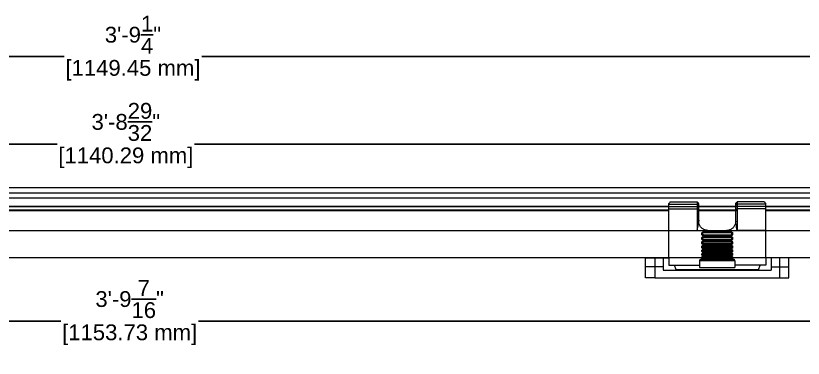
# Model space of a CAD drawing. Header units: inches. Extents: x 0 to 60, y -9.1 to 13.3.
# Drawn here: x 19.87 to 39.79, y 4.61 to 13.28 of the extents above; entities that cross this region are included whole.
import ezdxf

# ---------------------------------------------------------------- set-up
doc = ezdxf.new("R2010")
doc.units = ezdxf.units.IN
doc.header["$MEASUREMENT"] = 0
doc.layers.add('Dim', color=1, linetype='Continuous', lineweight=25)
doc.layers.add('轮廓线层', color=7, linetype='Continuous', lineweight=25)
doc.styles.get("Standard").update_dxf_attribs({"font": 'Arial.ttf'})
doc.dimstyles.new('.1 DIM', dxfattribs={"dimscale": 0, "dimtxt": 0.4, "dimasz": 0.4, "dimexe": 0.18, "dimexo": 0.0625, "dimgap": 0.09, "dimtad": 0, "dimtih": 1, "dimtoh": 1, "dimdec": 5, "dimzin": 0, "dimdsep": 46, "dimlunit": 4, "dimtxsty": 'Standard', "dimcen": 0.09, "dimadec": 0, "dimazin": 0, "dimtfac": 1, "dimtdec": 5, "dimtofl": 0, "dimtmove": 0, "dimatfit": 3, "dimfxl": 1, "dimtolj": 1, "dimtzin": 0, "dimarcsym": 0})

# ---------------------------------------------------------------- blocks, each defined once
blk = doc.blocks.new('A$C18BE6784')
at = {"color": 7, "linetype": 'Continuous', "lineweight": 15}
for p, q in [((-22.83, 59.27), (-4.52, 59.27)), ((-4.52, 59.27), (-4.52, 57.7)), ((22.68, 59.27), (22.68, 57.7)), ((40.98, 59.27), (22.68, 59.27)), ((-23.88, 57.7), (-23.88, 58.22)), ((-23.88, 57.7), (-4.52, 57.7)), ((-23.88, 56.16), (-23.88, 57.7)), ((-23.88, 56.16), (-4.52, 56.16)), ((-23.88, 54.59), (-23.88, 56.16)), ((-23.88, 54.59), (-4.52, 54.59)), ((-23.88, 39.87), (-23.88, 54.59)), ((-4.52, 57.7), (-4.52, 56.16)), ((-4.52, 56.16), (-4.52, 54.59)), ((-3.48, 54.59), (-4.52, 54.59)), ((-4.52, 54.59), (-4.52, 39.87)), ((-3.48, 57.17), (-3.48, 58.22)), ((-3.48, 55.63), (-3.48, 57.17)), ((21.63, 56), (-3.48, 56)), ((-3.48, 54.59), (-3.48, 55.63)), ((-3.48, 46.81), (-3.48, 54.59)), ((-3.48, 53.7), (21.63, 53.7)), ((21.63, 57.17), (21.63, 58.22)), ((21.63, 55.63), (21.63, 57.17)), ((21.63, 54.59), (21.63, 55.63)), ((21.63, 54.59), (22.68, 54.59)), ((21.63, 46.81), (21.63, 54.59)), ((22.68, 57.7), (22.68, 56.16)), ((42.03, 57.7), (22.68, 57.7)), ((22.68, 56.16), (22.68, 54.59)), ((42.03, 56.16), (22.68, 56.16)), ((42.03, 54.59), (22.68, 54.59)), ((22.68, 54.59), (22.68, 39.87)), ((42.03, 57.7), (42.03, 58.22)), ((42.03, 56.16), (42.03, 57.7)), ((42.03, 54.59), (42.03, 56.16)), ((42.03, 39.87), (42.03, 54.59)), ((-3.48, 46.81), (-3.48, 46.14)), ((21.63, 46.14), (21.63, 46.81)), ((-23.88, 21.35), (-23.88, 39.87)), ((-23.88, 39.87), (-4.52, 39.87)), ((-1.38, 37.3), (-1.38, 37.82)), ((-0.86, 37.87), (-0.86, 37.36)), ((-0.34, 38.88), (18.49, 38.88)), ((-0.34, 38.38), (18.49, 38.38)), ((2.8, 39.87), (15.35, 39.87)), ((19.01, 37.36), (19.01, 37.87)), ((19.54, 37.83), (19.54, 37.3)), ((42.03, 39.87), (22.68, 39.87)), ((42.03, 21.35), (42.03, 39.87)), ((-1.38, 34.21), (-1.38, 34.72)), ((-0.86, 34.84), (-0.86, 34.34)), ((-0.34, 36.92), (-0.34, 36.85)), ((-0.34, 36.92), (18.49, 36.92)), ((-0.34, 36.85), (18.49, 36.85)), ((18.5, 36.25), (-0.34, 36.25)), ((-0.34, 35.76), (18.49, 35.76)), ((-0.34, 35.33), (18.49, 35.33)), ((-0.34, 33.98), (-0.34, 33.85)), ((-0.34, 33.98), (18.49, 33.98)), ((-0.34, 33.85), (18.49, 33.85)), ((18.5, 33.19), (-0.34, 33.19)), ((-0.34, 32.72), (18.49, 32.72)), ((-0.34, 32.35), (18.49, 32.35)), ((18.49, 36.92), (18.49, 36.85)), ((18.49, 33.98), (18.49, 33.85)), ((19.01, 34.34), (19.01, 34.84)), ((19.54, 34.73), (19.54, 34.21)), ((-1.38, 31.23), (-1.38, 31.72)), ((-1.38, 28.39), (-1.38, 28.85)), ((-0.86, 31.9), (-0.86, 31.42)), ((-0.86, 29.1), (-0.86, 28.65)), ((-0.34, 31.15), (-0.34, 30.95)), ((-0.34, 31.15), (18.49, 31.15)), ((-0.34, 30.95), (18.49, 30.95)), ((18.5, 30.25), (-0.34, 30.25)), ((-0.34, 29.8), (18.49, 29.8)), ((-0.34, 29.5), (18.49, 29.5)), ((-0.34, 28.47), (-0.34, 28.21)), ((-0.34, 28.47), (18.49, 28.47)), ((-0.34, 28.21), (18.49, 28.21)), ((18.5, 27.48), (-0.34, 27.48)), ((-0.34, 27.06), (18.49, 27.06)), ((-0.34, 26.82), (18.49, 26.82)), ((18.49, 31.15), (18.49, 30.95)), ((18.49, 28.47), (18.49, 28.21)), ((19.01, 31.42), (19.01, 31.9)), ((19.01, 28.65), (19.01, 29.1)), ((19.54, 31.72), (19.54, 31.23)), ((19.54, 28.86), (19.54, 28.39)), ((-1.38, 25.76), (-1.38, 26.19)), ((-1.38, 23.38), (-1.38, 23.76)), ((-1.38, 21.29), (-1.38, 21.62)), ((-0.86, 26.49), (-0.86, 26.08)), ((-0.86, 24.12), (-0.86, 23.75)), ((-0.86, 22.03), (-0.86, 21.71)), ((-0.34, 25.99), (18.49, 25.99)), ((-0.34, 25.99), (-0.34, 25.67)), ((-0.34, 25.67), (18.49, 25.67)), ((18.5, 24.93), (-0.34, 24.93)), ((-0.34, 24.55), (18.49, 24.55)), ((-0.34, 24.37), (18.49, 24.37)), ((-0.34, 23.76), (18.49, 23.76)), ((-0.34, 23.76), (-0.34, 23.39)), ((-0.34, 23.39), (18.49, 23.39)), ((18.5, 22.64), (-0.34, 22.64)), ((-0.34, 22.31), (18.49, 22.31)), ((-0.34, 22.18), (18.49, 22.18)), ((-0.34, 21.82), (18.49, 21.82)), ((-0.34, 21.82), (-0.34, 21.4)), ((-0.34, 21.4), (18.49, 21.4)), ((18.49, 25.99), (18.49, 25.67)), ((18.49, 23.76), (18.49, 23.39)), ((18.49, 21.82), (18.49, 21.4)), ((19.01, 26.08), (19.01, 26.49)), ((19.01, 23.75), (19.01, 24.12)), ((19.01, 21.71), (19.01, 22.03)), ((19.54, 26.19), (19.54, 25.76)), ((19.54, 23.76), (19.54, 23.38)), ((19.54, 21.62), (19.54, 21.3)), ((-39.57, 21.35), (-33.29, 21.35)), ((-39.57, 15.07), (-39.57, 21.35)), ((-35.38, 21.35), (-23.88, 21.35)), ((-35.38, 21.35), (-35.38, 21.35)), ((-33.29, 21.35), (-33.29, 15.07)), ((-33.29, 21.35), (-27.54, 21.35)), ((-27.54, 21.35), (-27.54, 15.07)), ((-23.88, 21.35), (-23.88, 16.33)), ((-23.88, 16.33), (-19.95, 16.33)), ((-18.91, 13.19), (-19.95, 16.33)), ((-19.95, 16.33), (-2.95, 16.33)), ((21.11, 19.26), (-2.95, 19.26)), ((-2.95, 19.26), (-2.95, 14.76)), ((-1.91, 20.3), (20.06, 20.3)), ((18.5, 20.66), (-0.34, 20.66)), ((-0.34, 20.38), (18.49, 20.38)), ((21.11, 19.26), (21.11, 14.76)), ((38.11, 16.33), (21.11, 16.33)), ((37.06, 13.19), (38.11, 16.33)), ((42.03, 16.33), (38.11, 16.33)), ((42.03, 21.35), (42.03, 16.33)), ((53.54, 21.35), (42.03, 21.35)), ((45.69, 21.35), (45.69, 15.07)), ((51.44, 21.35), (45.69, 21.35)), ((51.44, 21.35), (51.44, 15.07)), ((57.72, 21.35), (51.44, 21.35)), ((53.54, 21.35), (53.54, 21.35)), ((57.72, 15.07), (57.72, 21.35)), ((-33.29, 15.07), (-39.57, 15.07)), ((-39.57, 7.75), (-39.57, 15.07)), ((-27.54, 15.07), (-33.29, 15.07)), ((-33.29, 15.07), (-33.29, 7.75)), ((-27.54, 15.07), (-27.54, 12.98)), ((-27.54, 12.98), (45.69, 12.98)), ((-18.91, 12.98), (-18.91, 13.19)), ((37.06, 13.19), (-18.91, 13.19)), ((-2.95, 14.76), (21.11, 14.76)), ((37.06, 12.98), (37.06, 13.19)), ((45.69, 15.07), (51.44, 15.07)), ((45.69, 15.07), (45.69, 12.98)), ((51.44, 15.07), (57.72, 15.07)), ((51.44, 15.07), (51.44, 7.75)), ((57.72, 7.75), (57.72, 15.07)), ((-33.29, 7.75), (-39.57, 7.75)), ((-33.29, 7.75), (51.44, 7.75)), ((51.44, 7.75), (57.72, 7.75))]:
    blk.add_line(p, q, dxfattribs=at)
at = {"color": 8, "linetype": 'Continuous', "lineweight": 15}
for p, q in [((-3.48, 56.31), (21.63, 56.31)), ((-3.48, 53.8), (21.63, 53.8)), ((-3.48, 53.49), (21.63, 53.49))]:
    blk.add_line(p, q, dxfattribs=at)
at = {"color": 7, "linetype": 'Continuous', "lineweight": 15, "flags": 128}
for points in [[(-22.83, 59.27), (-22.9, 59.2), (-23.1, 58.99), (-23.43, 58.66), (-23.88, 58.22)], [(40.98, 59.27), (41.05, 59.2), (41.26, 58.99), (41.59, 58.66), (42.03, 58.22)], [(-3.48, 57.17), (-3.5, 57.28), (-3.56, 57.37), (-3.65, 57.46), (-3.78, 57.54), (-3.94, 57.61), (-4.12, 57.66), (-4.32, 57.69), (-4.52, 57.7)], [(-3.48, 55.63), (-3.5, 55.73), (-3.56, 55.83), (-3.65, 55.92), (-3.78, 56), (-3.94, 56.07), (-4.12, 56.12), (-4.32, 56.15), (-4.52, 56.16)], [(21.63, 57.17), (21.65, 57.28), (21.71, 57.37), (21.81, 57.46), (21.94, 57.54), (22.1, 57.61), (22.28, 57.66), (22.47, 57.69), (22.68, 57.7)], [(21.63, 55.63), (21.65, 55.73), (21.71, 55.83), (21.81, 55.92), (21.94, 56), (22.1, 56.07), (22.28, 56.12), (22.47, 56.15), (22.68, 56.16)], [(-0.86, 26.49), (-0.86, 26.49), (-0.86, 26.49), (-0.83, 26.59), (-0.75, 26.69), (-0.62, 26.76), (-0.45, 26.81), (-0.34, 26.82)]]:
    blk.add_lwpolyline(points, dxfattribs=at)
at = {"color": 7, "linetype": 'Continuous', "lineweight": 15}
for centre, start, end in [((-1.91, 19.26), 90, 180), ((20.06, 19.26), 0, 90)]:
    blk.add_arc(centre, 1.05, start, end, dxfattribs=at)
for points, knots in [([(-3.48, 58.22), (-3.47, 58.22), (-3.47, 58.21), (-3.51, 58.25), (-3.56, 58.3), (-3.64, 58.38), (-3.73, 58.47), (-3.83, 58.58), (-3.95, 58.69), (-4.1, 58.85), (-4.29, 59.03), (-4.46, 59.2), (-4.52, 59.26), (-4.52, 59.27), (-4.52, 59.27)], [0, 0, 0, 0, 0.206108, 0.278374, 0.351164, 0.392378, 0.433903, 0.470873, 0.508396, 0.568596, 0.658083, 0.79227, 0.97583, 1, 1, 1, 1]), ([(21.63, 58.22), (21.63, 58.22), (21.62, 58.21), (21.66, 58.25), (21.71, 58.3), (21.79, 58.38), (21.88, 58.47), (21.99, 58.58), (22.1, 58.69), (22.26, 58.85), (22.44, 59.03), (22.61, 59.2), (22.67, 59.26), (22.68, 59.27), (22.68, 59.27)], [0, 0, 0, 0, 0.206108, 0.278374, 0.351164, 0.392378, 0.433903, 0.470873, 0.508396, 0.568596, 0.658083, 0.79227, 0.97583, 1, 1, 1, 1]), ([(-4.52, 39.87), (-4.52, 39.88), (-4.37, 40.57), (-4.16, 41.59), (-3.84, 43.28), (-3.56, 44.91), (-3.5, 46.19), (-3.48, 46.81)], [0, 0, 0, 0, 0.004402, 0.298112, 0.438388, 0.73222, 1, 1, 1, 1]), ([(2.8, 39.87), (2.1, 39.94), (0.68, 40.07), (-1.19, 41.15), (-2.6, 42.73), (-3.36, 44.5), (-3.44, 45.66), (-3.48, 46.14)], [0, 0, 0, 0, 0.212997, 0.42601, 0.638348, 0.848106, 1, 1, 1, 1]), ([(21.63, 46.14), (21.57, 45.46), (21.44, 44.09), (20.4, 42.22), (18.85, 40.79), (17.07, 39.99), (15.87, 39.9), (15.35, 39.87)], [0, 0, 0, 0, 0.21253, 0.425272, 0.63417, 0.844608, 1, 1, 1, 1]), ([(22.68, 39.87), (22.67, 39.88), (22.53, 40.57), (22.31, 41.59), (21.99, 43.28), (21.72, 44.91), (21.66, 46.19), (21.63, 46.81)], [0, 0, 0, 0, 0.004402, 0.298112, 0.438388, 0.73222, 1, 1, 1, 1]), ([(-1.38, 37.82), (-1.37, 37.94), (-1.35, 38.13), (-1.22, 38.42), (-1.02, 38.65), (-0.7, 38.84), (-0.46, 38.87), (-0.34, 38.88)], [0, 0, 0, 0, 0.219076, 0.347748, 0.564774, 0.782964, 1, 1, 1, 1]), ([(-0.86, 37.87), (-0.87, 37.86), (-0.88, 37.85), (-1.01, 37.84), (-1.18, 37.83), (-1.32, 37.82), (-1.38, 37.82)], [0, 0, 0, 0, 0.25, 0.5, 0.75, 1, 1, 1, 1]), ([(-0.34, 38.38), (-0.34, 38.38), (-0.4, 38.38), (-0.52, 38.36), (-0.68, 38.27), (-0.79, 38.14), (-0.85, 37.99), (-0.86, 37.9), (-0.86, 37.87), (-0.86, 37.87)], [0, 0, 0, 0, 0.000077, 0.224304, 0.445041, 0.660321, 0.871897, 0.999923, 1, 1, 1, 1]), ([(-0.34, 36.92), (-0.41, 36.93), (-0.54, 36.94), (-0.72, 37.06), (-0.81, 37.19), (-0.86, 37.32), (-0.86, 37.38), (-0.86, 37.42)], [0, 0, 0, 0, 0.254896, 0.506769, 0.754299, 0.876836, 1, 1, 1, 1]), ([(-0.34, 38.38), (-0.34, 38.38), (-0.34, 38.38), (-0.34, 38.45), (-0.34, 38.55), (-0.34, 38.64), (-0.34, 38.75), (-0.34, 38.84), (-0.34, 38.88)], [0, 0, 0, 0, 0.198983, 0.431483, 0.560933, 0.69884, 0.845197, 1, 1, 1, 1]), ([(18.49, 38.88), (18.61, 38.87), (18.73, 38.86), (18.96, 38.78), (19.17, 38.65), (19.4, 38.38), (19.52, 38.09), (19.53, 37.9), (19.54, 37.83)], [0, 0, 0, 0, 0.214033, 0.218636, 0.436909, 0.654019, 0.86987, 1, 1, 1, 1]), ([(18.49, 38.38), (18.49, 38.38), (18.49, 38.39), (18.49, 38.5), (18.49, 38.67), (18.49, 38.81), (18.49, 38.88)], [0, 0, 0, 0, 0.249999, 0.500001, 0.750002, 1, 1, 1, 1]), ([(19.01, 37.87), (19.01, 37.87), (19.01, 37.9), (19, 37.99), (18.95, 38.14), (18.83, 38.27), (18.67, 38.36), (18.55, 38.38), (18.49, 38.38), (18.49, 38.38)], [0, 0, 0, 0, 0.000077, 0.128103, 0.339678, 0.554959, 0.775696, 0.999922, 1, 1, 1, 1]), ([(18.49, 36.92), (18.56, 36.93), (18.7, 36.94), (18.87, 37.06), (18.97, 37.19), (19.01, 37.32), (19.01, 37.38), (19.01, 37.42)], [0, 0, 0, 0, 0.254897, 0.506769, 0.754299, 0.876836, 1, 1, 1, 1]), ([(19.54, 37.83), (19.48, 37.83), (19.36, 37.83), (19.22, 37.83), (19.13, 37.84), (19.07, 37.85), (19.02, 37.86), (19.02, 37.87), (19.01, 37.87)], [0, 0, 0, 0, 0.203912, 0.438068, 0.567105, 0.703778, 0.848076, 1, 1, 1, 1]), ([(-0.86, 37.36), (-0.87, 37.35), (-0.88, 37.34), (-0.95, 37.33), (-1.05, 37.31), (-1.14, 37.31), (-1.26, 37.3), (-1.34, 37.3), (-1.38, 37.3)], [0, 0, 0, 0, 0.196334, 0.427965, 0.557629, 0.696193, 0.843652, 1, 1, 1, 1]), ([(-0.34, 36.25), (-0.42, 36.26), (-0.62, 36.27), (-0.91, 36.4), (-1.17, 36.64), (-1.35, 36.95), (-1.37, 37.18), (-1.38, 37.3)], [0, 0, 0, 0, 0.143917, 0.357304, 0.5703, 0.784657, 1, 1, 1, 1]), ([(-1.38, 34.72), (-1.37, 34.84), (-1.35, 35.03), (-1.22, 35.31), (-1.02, 35.54), (-0.7, 35.72), (-0.46, 35.75), (-0.34, 35.76)], [0, 0, 0, 0, 0.219076, 0.347748, 0.564775, 0.782964, 1, 1, 1, 1]), ([(-0.86, 34.84), (-0.87, 34.82), (-0.88, 34.79), (-1.01, 34.76), (-1.18, 34.73), (-1.32, 34.73), (-1.38, 34.72)], [0, 0, 0, 0, 0.25, 0.5, 0.749999, 1, 1, 1, 1]), ([(-0.86, 34.34), (-0.87, 34.33), (-0.88, 34.3), (-0.95, 34.27), (-1.05, 34.24), (-1.14, 34.23), (-1.26, 34.22), (-1.34, 34.21), (-1.38, 34.21)], [0, 0, 0, 0, 0.196333, 0.427965, 0.557629, 0.696193, 0.843653, 1, 1, 1, 1]), ([(-0.34, 33.19), (-0.42, 33.2), (-0.62, 33.21), (-0.91, 33.34), (-1.17, 33.57), (-1.35, 33.87), (-1.37, 34.1), (-1.38, 34.21)], [0, 0, 0, 0, 0.143917, 0.357304, 0.5703, 0.784657, 1, 1, 1, 1]), ([(-1.38, 31.72), (-1.37, 31.83), (-1.35, 32.01), (-1.22, 32.28), (-1.02, 32.5), (-0.7, 32.68), (-0.46, 32.7), (-0.34, 32.72)], [0, 0, 0, 0, 0.219076, 0.347748, 0.564774, 0.782964, 1, 1, 1, 1]), ([(-0.86, 37.36), (-0.86, 37.36), (-0.86, 37.3), (-0.84, 37.19), (-0.76, 37.04), (-0.62, 36.92), (-0.48, 36.86), (-0.38, 36.85), (-0.34, 36.85), (-0.34, 36.85)], [0, 0, 0, 0, 0.000078, 0.210323, 0.420766, 0.63317, 0.850397, 0.999923, 1, 1, 1, 1]), ([(-0.34, 35.34), (-0.34, 35.34), (-0.4, 35.34), (-0.52, 35.32), (-0.68, 35.23), (-0.79, 35.1), (-0.85, 34.96), (-0.86, 34.87), (-0.86, 34.84), (-0.86, 34.84)], [0, 0, 0, 0, 0.000077, 0.224304, 0.445041, 0.660319, 0.871898, 0.999921, 1, 1, 1, 1]), ([(-0.34, 33.98), (-0.41, 33.99), (-0.54, 34), (-0.72, 34.11), (-0.81, 34.25), (-0.86, 34.37), (-0.86, 34.43), (-0.86, 34.47)], [0, 0, 0, 0, 0.254896, 0.506768, 0.754299, 0.876835, 1, 1, 1, 1]), ([(-0.86, 34.34), (-0.86, 34.34), (-0.86, 34.29), (-0.84, 34.17), (-0.76, 34.03), (-0.62, 33.92), (-0.48, 33.86), (-0.38, 33.85), (-0.34, 33.85), (-0.34, 33.85)], [0, 0, 0, 0, 0.000077, 0.210323, 0.420766, 0.63317, 0.850397, 0.999923, 1, 1, 1, 1]), ([(-0.85, 31.89), (-0.85, 31.93), (-0.85, 32.03), (-0.78, 32.15), (-0.65, 32.28), (-0.43, 32.36), (-0.26, 32.36), (-0.15, 32.35)], [0, 0, 0, 0, 0.128204, 0.324033, 0.503823, 0.694449, 1, 1, 1, 1]), ([(-0.34, 36.25), (-0.34, 36.29), (-0.34, 36.36), (-0.34, 36.5), (-0.34, 36.63), (-0.34, 36.73), (-0.34, 36.81), (-0.34, 36.84), (-0.34, 36.85)], [0, 0, 0, 0, 0.130792, 0.270449, 0.500082, 0.6303, 0.757218, 1, 1, 1, 1]), ([(-0.34, 35.34), (-0.34, 35.33), (-0.34, 35.32), (-0.34, 35.37), (-0.34, 35.45), (-0.34, 35.53), (-0.34, 35.64), (-0.34, 35.72), (-0.34, 35.76)], [0, 0, 0, 0, 0.198981, 0.431483, 0.560933, 0.698839, 0.845198, 1, 1, 1, 1]), ([(-0.34, 33.19), (-0.34, 33.23), (-0.34, 33.3), (-0.34, 33.44), (-0.34, 33.57), (-0.34, 33.69), (-0.34, 33.78), (-0.34, 33.82), (-0.34, 33.85)], [0, 0, 0, 0, 0.138026, 0.258333, 0.500005, 0.630244, 0.757182, 1, 1, 1, 1]), ([(-0.34, 32.35), (-0.34, 32.36), (-0.34, 32.37), (-0.34, 32.43), (-0.34, 32.5), (-0.34, 32.6), (-0.34, 32.68), (-0.34, 32.72)], [0, 0, 0, 0, 0.289248, 0.451086, 0.623495, 0.806468, 1, 1, 1, 1]), ([(18.49, 36.85), (18.49, 36.85), (18.53, 36.85), (18.63, 36.86), (18.78, 36.92), (18.91, 37.04), (19, 37.19), (19.01, 37.3), (19.01, 37.36), (19.01, 37.36)], [0, 0, 0, 0, 0.000078, 0.149604, 0.366831, 0.579234, 0.789678, 0.999922, 1, 1, 1, 1]), ([(18.5, 36.25), (18.5, 36.31), (18.5, 36.44), (18.49, 36.58), (18.49, 36.69), (18.49, 36.77), (18.49, 36.83), (18.49, 36.84), (18.49, 36.85)], [0, 0, 0, 0, 0.21353, 0.435926, 0.562265, 0.698395, 0.84431, 1, 1, 1, 1]), ([(18.49, 35.76), (18.61, 35.75), (18.73, 35.74), (18.96, 35.66), (19.17, 35.54), (19.4, 35.27), (19.52, 34.98), (19.53, 34.8), (19.54, 34.73)], [0, 0, 0, 0, 0.214033, 0.218636, 0.436908, 0.654018, 0.86987, 1, 1, 1, 1]), ([(18.49, 35.34), (18.49, 35.33), (18.49, 35.32), (18.49, 35.41), (18.49, 35.56), (18.49, 35.69), (18.49, 35.76)], [0, 0, 0, 0, 0.249998, 0.499999, 0.749998, 1, 1, 1, 1]), ([(19.01, 34.84), (19.01, 34.84), (19.01, 34.87), (19, 34.96), (18.95, 35.1), (18.83, 35.23), (18.67, 35.32), (18.55, 35.34), (18.49, 35.34), (18.49, 35.34)], [0, 0, 0, 0, 0.000079, 0.128102, 0.33968, 0.554959, 0.775696, 0.999922, 1, 1, 1, 1]), ([(18.49, 33.98), (18.56, 33.99), (18.7, 34), (18.87, 34.11), (18.97, 34.25), (19.01, 34.37), (19.01, 34.43), (19.01, 34.47)], [0, 0, 0, 0, 0.254897, 0.506768, 0.754299, 0.876835, 1, 1, 1, 1]), ([(18.49, 33.85), (18.49, 33.85), (18.53, 33.85), (18.63, 33.86), (18.78, 33.92), (18.91, 34.03), (19, 34.17), (19.01, 34.29), (19.01, 34.34), (19.01, 34.34)], [0, 0, 0, 0, 0.000078, 0.149604, 0.366831, 0.579234, 0.789677, 0.999923, 1, 1, 1, 1]), ([(18.5, 33.19), (18.5, 33.26), (18.5, 33.38), (18.49, 33.53), (18.49, 33.65), (18.49, 33.73), (18.49, 33.81), (18.49, 33.83), (18.49, 33.85)], [0, 0, 0, 0, 0.230792, 0.442076, 0.564837, 0.698755, 0.843812, 1, 1, 1, 1]), ([(18.49, 32.72), (18.61, 32.71), (18.73, 32.7), (18.96, 32.62), (19.17, 32.5), (19.4, 32.24), (19.52, 31.96), (19.53, 31.79), (19.54, 31.72)], [0, 0, 0, 0, 0.214033, 0.218636, 0.436909, 0.654019, 0.869869, 1, 1, 1, 1]), ([(18.49, 32.36), (18.49, 32.36), (18.49, 32.34), (18.49, 32.4), (18.49, 32.52), (18.49, 32.65), (18.49, 32.72)], [0, 0, 0, 0, 0.05273, 0.368487, 0.684243, 1, 1, 1, 1]), ([(18.49, 32.34), (18.54, 32.34), (18.66, 32.34), (18.82, 32.26), (18.94, 32.14), (19.01, 32.02), (19.01, 31.91), (19.01, 31.87)], [0, 0, 0, 0, 0.17309, 0.39291, 0.612931, 0.841169, 1, 1, 1, 1]), ([(19.54, 37.3), (19.53, 37.18), (19.5, 36.95), (19.32, 36.64), (19.06, 36.4), (18.77, 36.27), (18.57, 36.26), (18.5, 36.25)], [0, 0, 0, 0, 0.218413, 0.430309, 0.643077, 0.856236, 1, 1, 1, 1]), ([(19.54, 34.21), (19.53, 34.1), (19.5, 33.87), (19.32, 33.57), (19.06, 33.34), (18.77, 33.21), (18.57, 33.2), (18.5, 33.19)], [0, 0, 0, 0, 0.218413, 0.430309, 0.643078, 0.856237, 1, 1, 1, 1]), ([(19.54, 37.3), (19.47, 37.3), (19.33, 37.31), (19.16, 37.32), (19.04, 37.34), (19.02, 37.35), (19.01, 37.36)], [0, 0, 0, 0, 0.25208, 0.502774, 0.75208, 1, 1, 1, 1]), ([(19.54, 34.73), (19.48, 34.73), (19.36, 34.73), (19.22, 34.75), (19.13, 34.77), (19.07, 34.79), (19.02, 34.81), (19.02, 34.83), (19.01, 34.84)], [0, 0, 0, 0, 0.203911, 0.438069, 0.567105, 0.703776, 0.848076, 1, 1, 1, 1]), ([(19.54, 34.21), (19.47, 34.22), (19.33, 34.22), (19.16, 34.25), (19.04, 34.29), (19.02, 34.32), (19.01, 34.34)], [0, 0, 0, 0, 0.25208, 0.502773, 0.752079, 1, 1, 1, 1]), ([(-0.86, 31.9), (-0.87, 31.87), (-0.88, 31.83), (-1.01, 31.77), (-1.18, 31.72), (-1.32, 31.72), (-1.38, 31.72)], [0, 0, 0, 0, 0.25, 0.500001, 0.75, 1, 1, 1, 1]), ([(-0.86, 31.42), (-0.87, 31.4), (-0.88, 31.36), (-0.95, 31.31), (-1.05, 31.27), (-1.14, 31.25), (-1.26, 31.23), (-1.34, 31.23), (-1.38, 31.23)], [0, 0, 0, 0, 0.196335, 0.427966, 0.557629, 0.696193, 0.843652, 1, 1, 1, 1]), ([(-0.34, 30.25), (-0.42, 30.26), (-0.62, 30.27), (-0.91, 30.39), (-1.17, 30.61), (-1.35, 30.9), (-1.37, 31.12), (-1.38, 31.23)], [0, 0, 0, 0, 0.143917, 0.357304, 0.5703, 0.784656, 1, 1, 1, 1]), ([(-1.38, 28.85), (-1.37, 28.96), (-1.35, 29.13), (-1.22, 29.38), (-1.02, 29.6), (-0.7, 29.77), (-0.46, 29.79), (-0.34, 29.8)], [0, 0, 0, 0, 0.219076, 0.347748, 0.564775, 0.782965, 1, 1, 1, 1]), ([(-0.86, 29.1), (-0.87, 29.07), (-0.88, 29), (-1.01, 28.92), (-1.18, 28.86), (-1.32, 28.86), (-1.38, 28.85)], [0, 0, 0, 0, 0.25, 0.500001, 0.75, 1, 1, 1, 1]), ([(-0.86, 28.65), (-0.87, 28.62), (-0.88, 28.57), (-0.95, 28.5), (-1.05, 28.45), (-1.14, 28.42), (-1.26, 28.4), (-1.34, 28.39), (-1.38, 28.39)], [0, 0, 0, 0, 0.196333, 0.427967, 0.557629, 0.696194, 0.843653, 1, 1, 1, 1]), ([(-0.34, 27.48), (-0.42, 27.49), (-0.62, 27.5), (-0.91, 27.61), (-1.17, 27.81), (-1.35, 28.08), (-1.37, 28.29), (-1.38, 28.39)], [0, 0, 0, 0, 0.143917, 0.357304, 0.5703, 0.784657, 1, 1, 1, 1]), ([(-1.38, 26.19), (-1.37, 26.28), (-1.35, 26.44), (-1.22, 26.67), (-1.02, 26.87), (-0.7, 27.03), (-0.46, 27.05), (-0.34, 27.06)], [0, 0, 0, 0, 0.219076, 0.347748, 0.564774, 0.782964, 1, 1, 1, 1]), ([(-0.34, 31.15), (-0.41, 31.16), (-0.54, 31.17), (-0.72, 31.27), (-0.81, 31.4), (-0.86, 31.52), (-0.86, 31.58), (-0.86, 31.61)], [0, 0, 0, 0, 0.254896, 0.506767, 0.754299, 0.876835, 1, 1, 1, 1]), ([(-0.86, 31.42), (-0.86, 31.42), (-0.86, 31.37), (-0.84, 31.26), (-0.76, 31.12), (-0.62, 31.01), (-0.48, 30.96), (-0.38, 30.95), (-0.34, 30.95), (-0.34, 30.95)], [0, 0, 0, 0, 0.000078, 0.210322, 0.420765, 0.633169, 0.850397, 0.999923, 1, 1, 1, 1]), ([(-0.86, 29.1), (-0.86, 29.1), (-0.86, 29.1), (-0.86, 29.17), (-0.84, 29.22), (-0.74, 29.36), (-0.59, 29.45), (-0.45, 29.5), (-0.36, 29.5), (-0.34, 29.5)], [0, 0, 0, 0, 0.000012, 0.000024, 0.282395, 0.505491, 0.707687, 0.920205, 1, 1, 1, 1]), ([(-0.34, 28.47), (-0.41, 28.48), (-0.54, 28.49), (-0.72, 28.59), (-0.81, 28.71), (-0.86, 28.82), (-0.86, 28.87), (-0.86, 28.9)], [0, 0, 0, 0, 0.254896, 0.506767, 0.754297, 0.876834, 1, 1, 1, 1]), ([(-0.86, 28.65), (-0.86, 28.65), (-0.86, 28.6), (-0.84, 28.5), (-0.76, 28.37), (-0.62, 28.27), (-0.48, 28.22), (-0.38, 28.21), (-0.34, 28.21), (-0.34, 28.21)], [0, 0, 0, 0, 0.000077, 0.210322, 0.420765, 0.63317, 0.850397, 0.999923, 1, 1, 1, 1]), ([(-0.34, 30.25), (-0.34, 30.29), (-0.34, 30.36), (-0.34, 30.5), (-0.34, 30.63), (-0.34, 30.76), (-0.34, 30.86), (-0.34, 30.92), (-0.34, 30.95)], [0, 0, 0, 0, 0.146955, 0.254934, 0.49997, 0.630218, 0.757165, 1, 1, 1, 1]), ([(-0.34, 29.51), (-0.34, 29.51), (-0.34, 29.5), (-0.34, 29.55), (-0.34, 29.6), (-0.34, 29.69), (-0.34, 29.76), (-0.34, 29.8)], [0, 0, 0, 0, 0.201578, 0.383377, 0.577053, 0.782599, 1, 1, 1, 1]), ([(-0.34, 27.48), (-0.34, 27.52), (-0.34, 27.59), (-0.34, 27.72), (-0.34, 27.86), (-0.34, 27.98), (-0.34, 28.11), (-0.34, 28.17), (-0.34, 28.21)], [0, 0, 0, 0, 0.151364, 0.273442, 0.500088, 0.630307, 0.757222, 1, 1, 1, 1]), ([(-0.34, 26.83), (-0.34, 26.83), (-0.34, 26.82), (-0.34, 26.84), (-0.34, 26.89), (-0.34, 26.96), (-0.34, 27.03), (-0.34, 27.06)], [0, 0, 0, 0, 0.100112, 0.305017, 0.523304, 0.75497, 1, 1, 1, 1]), ([(18.49, 31.15), (18.56, 31.16), (18.7, 31.17), (18.87, 31.27), (18.97, 31.4), (19.01, 31.52), (19.01, 31.58), (19.01, 31.61)], [0, 0, 0, 0, 0.254897, 0.506767, 0.754299, 0.876835, 1, 1, 1, 1]), ([(18.49, 30.95), (18.49, 30.95), (18.53, 30.95), (18.63, 30.96), (18.78, 31.01), (18.91, 31.12), (19, 31.26), (19.01, 31.37), (19.01, 31.42), (19.01, 31.42)], [0, 0, 0, 0, 0.000078, 0.149604, 0.366832, 0.579235, 0.789678, 0.999922, 1, 1, 1, 1]), ([(18.5, 30.25), (18.5, 30.32), (18.5, 30.44), (18.49, 30.64), (18.49, 30.78), (18.49, 30.89), (18.49, 30.93), (18.49, 30.95)], [0, 0, 0, 0, 0.249391, 0.451395, 0.69954, 0.843392, 1, 1, 1, 1]), ([(18.49, 29.8), (18.61, 29.79), (18.73, 29.78), (18.96, 29.71), (19.17, 29.6), (19.4, 29.35), (19.52, 29.09), (19.53, 28.92), (19.54, 28.86)], [0, 0, 0, 0, 0.214033, 0.218636, 0.436909, 0.654019, 0.86987, 1, 1, 1, 1]), ([(18.49, 29.51), (18.49, 29.51), (18.49, 29.52), (18.49, 29.62), (18.49, 29.74), (18.49, 29.8)], [0, 0, 0, 0, 0.294478, 0.647238, 1, 1, 1, 1]), ([(18.49, 29.49), (18.54, 29.49), (18.66, 29.49), (18.82, 29.42), (18.94, 29.31), (19, 29.21), (19.01, 29.14), (19.01, 29.11), (19.01, 29.1), (19.01, 29.1), (19.01, 29.1), (19.01, 29.1), (19.01, 29.1)], [0, 0, 0, 0, 0.173203, 0.381396, 0.589558, 0.809493, 0.931257, 0.991898, 0.998276, 0.999937, 0.999987, 1, 1, 1, 1]), ([(18.49, 28.47), (18.56, 28.48), (18.7, 28.49), (18.87, 28.59), (18.97, 28.71), (19.01, 28.82), (19.01, 28.87), (19.01, 28.9)], [0, 0, 0, 0, 0.254897, 0.506767, 0.754297, 0.876834, 1, 1, 1, 1]), ([(18.49, 28.21), (18.49, 28.21), (18.53, 28.21), (18.63, 28.22), (18.78, 28.27), (18.91, 28.37), (19, 28.5), (19.01, 28.6), (19.01, 28.65), (19.01, 28.65)], [0, 0, 0, 0, 0.000078, 0.149604, 0.366831, 0.579235, 0.789678, 0.999923, 1, 1, 1, 1]), ([(18.5, 27.48), (18.5, 27.54), (18.5, 27.66), (18.49, 27.86), (18.49, 28.02), (18.49, 28.14), (18.49, 28.18), (18.49, 28.21)], [0, 0, 0, 0, 0.247847, 0.463517, 0.701698, 0.843478, 1, 1, 1, 1]), ([(18.49, 27.06), (18.61, 27.05), (18.73, 27.04), (18.96, 26.97), (19.17, 26.87), (19.4, 26.64), (19.52, 26.4), (19.53, 26.25), (19.54, 26.19)], [0, 0, 0, 0, 0.214033, 0.218636, 0.436909, 0.65402, 0.86987, 1, 1, 1, 1]), ([(18.49, 26.83), (18.49, 26.83), (18.49, 26.82), (18.49, 26.9), (18.49, 27.01), (18.49, 27.06)], [0, 0, 0, 0, 0.218227, 0.609112, 1, 1, 1, 1]), ([(19.54, 31.23), (19.53, 31.12), (19.5, 30.9), (19.32, 30.61), (19.06, 30.39), (18.77, 30.27), (18.57, 30.26), (18.5, 30.25)], [0, 0, 0, 0, 0.218412, 0.430308, 0.643077, 0.856236, 1, 1, 1, 1]), ([(19.54, 28.39), (19.53, 28.29), (19.5, 28.08), (19.32, 27.81), (19.06, 27.61), (18.77, 27.5), (18.57, 27.49), (18.5, 27.48)], [0, 0, 0, 0, 0.218414, 0.430309, 0.643077, 0.856237, 1, 1, 1, 1]), ([(19.54, 31.72), (19.48, 31.72), (19.36, 31.72), (19.22, 31.75), (19.13, 31.79), (19.07, 31.82), (19.02, 31.86), (19.02, 31.88), (19.01, 31.9)], [0, 0, 0, 0, 0.203912, 0.438068, 0.567104, 0.703775, 0.848075, 1, 1, 1, 1]), ([(19.54, 31.23), (19.47, 31.23), (19.33, 31.24), (19.16, 31.28), (19.04, 31.35), (19.02, 31.39), (19.01, 31.42)], [0, 0, 0, 0, 0.25208, 0.502773, 0.75208, 1, 1, 1, 1]), ([(19.54, 28.86), (19.48, 28.86), (19.36, 28.86), (19.22, 28.9), (19.13, 28.95), (19.07, 28.99), (19.02, 29.04), (19.02, 29.08), (19.01, 29.1)], [0, 0, 0, 0, 0.203911, 0.438068, 0.567104, 0.703777, 0.848075, 1, 1, 1, 1]), ([(19.54, 28.39), (19.47, 28.4), (19.33, 28.41), (19.16, 28.47), (19.04, 28.55), (19.02, 28.62), (19.01, 28.65)], [0, 0, 0, 0, 0.25208, 0.502772, 0.752079, 1, 1, 1, 1]), ([(-0.86, 26.49), (-0.87, 26.45), (-0.88, 26.37), (-1.01, 26.27), (-1.18, 26.2), (-1.32, 26.19), (-1.38, 26.19)], [0, 0, 0, 0, 0.249999, 0.499999, 0.749999, 1, 1, 1, 1]), ([(-0.86, 26.08), (-0.87, 26.04), (-0.88, 25.97), (-0.95, 25.89), (-1.05, 25.83), (-1.14, 25.79), (-1.26, 25.77), (-1.34, 25.76), (-1.38, 25.76)], [0, 0, 0, 0, 0.196335, 0.427965, 0.557628, 0.696193, 0.843653, 1, 1, 1, 1]), ([(-0.34, 24.93), (-0.42, 24.94), (-0.62, 24.95), (-0.91, 25.05), (-1.17, 25.23), (-1.35, 25.48), (-1.37, 25.67), (-1.38, 25.76)], [0, 0, 0, 0, 0.143917, 0.357304, 0.5703, 0.784656, 1, 1, 1, 1]), ([(-1.38, 23.76), (-1.37, 23.85), (-1.35, 23.99), (-1.22, 24.2), (-1.02, 24.38), (-0.7, 24.52), (-0.46, 24.54), (-0.34, 24.55)], [0, 0, 0, 0, 0.219075, 0.347748, 0.564774, 0.782964, 1, 1, 1, 1]), ([(-0.86, 24.12), (-0.87, 24.07), (-0.88, 23.98), (-1.01, 23.86), (-1.18, 23.78), (-1.32, 23.77), (-1.38, 23.76)], [0, 0, 0, 0, 0.249999, 0.499999, 0.749999, 1, 1, 1, 1]), ([(-0.86, 23.75), (-0.87, 23.71), (-0.88, 23.63), (-0.95, 23.53), (-1.05, 23.46), (-1.14, 23.42), (-1.26, 23.39), (-1.34, 23.38), (-1.38, 23.38)], [0, 0, 0, 0, 0.196334, 0.427966, 0.557629, 0.696194, 0.843653, 1, 1, 1, 1]), ([(-0.34, 22.64), (-0.42, 22.65), (-0.62, 22.66), (-0.91, 22.75), (-1.17, 22.91), (-1.35, 23.13), (-1.37, 23.3), (-1.38, 23.38)], [0, 0, 0, 0, 0.143917, 0.357304, 0.5703, 0.784657, 1, 1, 1, 1]), ([(-1.38, 21.62), (-1.37, 21.7), (-1.35, 21.82), (-1.22, 22), (-1.02, 22.16), (-0.7, 22.28), (-0.46, 22.3), (-0.34, 22.31)], [0, 0, 0, 0, 0.219075, 0.347747, 0.564774, 0.782964, 1, 1, 1, 1]), ([(-0.86, 22.03), (-0.87, 21.97), (-0.88, 21.87), (-1.01, 21.73), (-1.18, 21.64), (-1.32, 21.63), (-1.38, 21.62)], [0, 0, 0, 0, 0.25, 0.500001, 0.75, 1, 1, 1, 1]), ([(-0.86, 21.71), (-0.87, 21.67), (-0.88, 21.57), (-0.95, 21.47), (-1.05, 21.39), (-1.14, 21.34), (-1.26, 21.3), (-1.34, 21.3), (-1.38, 21.29)], [0, 0, 0, 0, 0.196335, 0.427968, 0.557631, 0.696194, 0.843653, 1, 1, 1, 1]), ([(-0.34, 25.99), (-0.41, 26), (-0.54, 26.01), (-0.72, 26.1), (-0.81, 26.21), (-0.86, 26.31), (-0.86, 26.36), (-0.86, 26.39)], [0, 0, 0, 0, 0.254896, 0.506768, 0.754298, 0.876834, 1, 1, 1, 1]), ([(-0.86, 26.08), (-0.86, 26.08), (-0.86, 26.03), (-0.84, 25.94), (-0.76, 25.82), (-0.62, 25.73), (-0.48, 25.68), (-0.38, 25.67), (-0.34, 25.67), (-0.34, 25.67)], [0, 0, 0, 0, 0.000076, 0.210322, 0.420765, 0.63317, 0.850397, 0.999923, 1, 1, 1, 1]), ([(-0.86, 24.12), (-0.86, 24.12), (-0.86, 24.19), (-0.86, 24.12), (-0.79, 24.23), (-0.67, 24.3), (-0.52, 24.36), (-0.4, 24.36), (-0.34, 24.36)], [0, 0, 0, 0, 0.000016, 0.293326, 0.483552, 0.654199, 0.834349, 1, 1, 1, 1]), ([(-0.34, 23.76), (-0.41, 23.77), (-0.54, 23.78), (-0.72, 23.86), (-0.81, 23.96), (-0.86, 24.05), (-0.86, 24.09), (-0.86, 24.12)], [0, 0, 0, 0, 0.254896, 0.506768, 0.754298, 0.876835, 1, 1, 1, 1]), ([(-0.86, 23.75), (-0.86, 23.75), (-0.86, 23.71), (-0.84, 23.63), (-0.76, 23.52), (-0.62, 23.44), (-0.48, 23.4), (-0.38, 23.39), (-0.34, 23.39), (-0.34, 23.39)], [0, 0, 0, 0, 0.000078, 0.210323, 0.420767, 0.63317, 0.850397, 0.999923, 1, 1, 1, 1]), ([(-0.86, 22.01), (-0.86, 22), (-0.87, 21.99), (-0.83, 22.04), (-0.72, 22.1), (-0.56, 22.16), (-0.36, 22.18), (-0.22, 22.18), (-0.15, 22.18)], [0, 0, 0, 0, 0.098922, 0.273187, 0.438463, 0.61008, 0.794729, 1, 1, 1, 1]), ([(-0.34, 21.82), (-0.41, 21.82), (-0.54, 21.83), (-0.72, 21.9), (-0.81, 21.98), (-0.86, 22.06), (-0.86, 22.1), (-0.86, 22.12)], [0, 0, 0, 0, 0.254896, 0.506769, 0.754298, 0.876835, 1, 1, 1, 1]), ([(-0.86, 21.71), (-0.86, 21.71), (-0.86, 21.67), (-0.84, 21.6), (-0.76, 21.51), (-0.62, 21.45), (-0.48, 21.41), (-0.38, 21.4), (-0.34, 21.4), (-0.34, 21.4)], [0, 0, 0, 0, 0.000077, 0.210324, 0.420767, 0.633171, 0.850397, 0.999923, 1, 1, 1, 1]), ([(-0.34, 24.93), (-0.34, 24.97), (-0.34, 25.03), (-0.34, 25.16), (-0.34, 25.3), (-0.34, 25.43), (-0.34, 25.55), (-0.34, 25.63), (-0.34, 25.67)], [0, 0, 0, 0, 0.153847, 0.284384, 0.500143, 0.630347, 0.757248, 1, 1, 1, 1]), ([(-0.34, 24.37), (-0.34, 24.37), (-0.34, 24.37), (-0.34, 24.4), (-0.34, 24.46), (-0.34, 24.52), (-0.34, 24.55)], [0, 0, 0, 0, 0.196709, 0.449012, 0.716784, 1, 1, 1, 1]), ([(-0.34, 22.64), (-0.34, 22.68), (-0.34, 22.74), (-0.34, 22.86), (-0.34, 22.99), (-0.34, 23.12), (-0.34, 23.26), (-0.34, 23.34), (-0.34, 23.39)], [0, 0, 0, 0, 0.155294, 0.291344, 0.504824, 0.629635, 0.756653, 1, 1, 1, 1]), ([(-0.34, 22.18), (-0.34, 22.18), (-0.34, 22.17), (-0.34, 22.19), (-0.34, 22.23), (-0.34, 22.28), (-0.34, 22.31)], [0, 0, 0, 0, 0.042756, 0.343423, 0.662506, 1, 1, 1, 1]), ([(-0.34, 20.66), (-0.34, 20.69), (-0.34, 20.74), (-0.34, 20.87), (-0.34, 21.03), (-0.34, 21.23), (-0.34, 21.34), (-0.34, 21.4)], [0, 0, 0, 0, 0.156269, 0.296264, 0.52637, 0.753535, 1, 1, 1, 1]), ([(18.49, 25.99), (18.56, 26), (18.7, 26.01), (18.87, 26.1), (18.97, 26.21), (19.01, 26.31), (19.01, 26.36), (19.01, 26.39)], [0, 0, 0, 0, 0.254897, 0.506768, 0.754298, 0.876834, 1, 1, 1, 1]), ([(18.49, 25.67), (18.49, 25.67), (18.53, 25.67), (18.63, 25.68), (18.78, 25.73), (18.91, 25.82), (19, 25.94), (19.01, 26.03), (19.01, 26.08), (19.01, 26.08)], [0, 0, 0, 0, 0.000078, 0.149604, 0.366831, 0.579235, 0.789678, 0.999924, 1, 1, 1, 1]), ([(18.5, 24.93), (18.5, 24.99), (18.5, 25.1), (18.49, 25.3), (18.49, 25.47), (18.49, 25.59), (18.49, 25.65), (18.49, 25.67)], [0, 0, 0, 0, 0.245576, 0.48038, 0.705175, 0.84396, 1, 1, 1, 1]), ([(18.49, 24.55), (18.61, 24.54), (18.73, 24.53), (18.96, 24.47), (19.17, 24.38), (19.4, 24.17), (19.52, 23.95), (19.53, 23.82), (19.54, 23.76)], [0, 0, 0, 0, 0.214033, 0.218636, 0.436909, 0.654019, 0.86987, 1, 1, 1, 1]), ([(18.49, 24.37), (18.49, 24.37), (18.49, 24.36), (18.49, 24.41), (18.49, 24.5), (18.49, 24.55)], [0, 0, 0, 0, 0.101108, 0.550554, 1, 1, 1, 1]), ([(18.49, 23.76), (18.56, 23.77), (18.7, 23.78), (18.87, 23.86), (18.97, 23.96), (19.01, 24.05), (19.01, 24.09), (19.01, 24.12)], [0, 0, 0, 0, 0.254897, 0.506768, 0.754298, 0.876835, 1, 1, 1, 1]), ([(18.49, 23.39), (18.49, 23.39), (18.53, 23.39), (18.63, 23.4), (18.78, 23.44), (18.91, 23.52), (19, 23.63), (19.01, 23.71), (19.01, 23.75), (19.01, 23.75)], [0, 0, 0, 0, 0.000078, 0.149603, 0.366831, 0.579233, 0.789677, 0.999922, 1, 1, 1, 1]), ([(18.5, 22.64), (18.5, 22.7), (18.5, 22.78), (18.49, 22.91), (18.49, 23.04), (18.49, 23.17), (18.49, 23.3), (18.49, 23.36), (18.49, 23.39)], [0, 0, 0, 0, 0.242743, 0.369639, 0.499838, 0.710837, 0.845145, 1, 1, 1, 1]), ([(18.49, 22.31), (18.61, 22.3), (18.73, 22.29), (18.96, 22.24), (19.17, 22.16), (19.4, 21.98), (19.52, 21.79), (19.53, 21.67), (19.54, 21.62)], [0, 0, 0, 0, 0.214033, 0.218636, 0.436909, 0.654019, 0.86987, 1, 1, 1, 1]), ([(18.49, 22.18), (18.49, 22.18), (18.49, 22.19), (18.49, 22.27), (18.49, 22.31)], [0, 0, 0, 0, 0.477285, 1, 1, 1, 1]), ([(18.49, 22.17), (18.56, 22.17), (18.68, 22.17), (18.85, 22.12), (18.96, 22.06), (19.02, 22), (19.02, 22), (19.02, 21.99)], [0, 0, 0, 0, 0.212459, 0.429143, 0.626689, 0.814048, 1, 1, 1, 1]), ([(18.49, 21.82), (18.56, 21.82), (18.7, 21.83), (18.87, 21.9), (18.97, 21.98), (19.01, 22.06), (19.01, 22.1), (19.01, 22.12)], [0, 0, 0, 0, 0.254897, 0.506769, 0.754298, 0.876835, 1, 1, 1, 1]), ([(18.49, 21.4), (18.49, 21.4), (18.53, 21.4), (18.63, 21.41), (18.78, 21.45), (18.91, 21.51), (19, 21.6), (19.01, 21.67), (19.01, 21.71), (19.01, 21.71)], [0, 0, 0, 0, 0.000078, 0.149604, 0.36683, 0.579233, 0.789676, 0.999923, 1, 1, 1, 1]), ([(18.5, 20.66), (18.5, 20.71), (18.5, 20.78), (18.49, 20.9), (18.49, 21.03), (18.49, 21.17), (18.49, 21.3), (18.49, 21.37), (18.49, 21.4)], [0, 0, 0, 0, 0.242763, 0.369667, 0.499877, 0.71899, 0.846903, 1, 1, 1, 1]), ([(19.54, 25.76), (19.53, 25.67), (19.5, 25.48), (19.32, 25.23), (19.06, 25.05), (18.77, 24.95), (18.57, 24.94), (18.5, 24.93)], [0, 0, 0, 0, 0.218413, 0.430309, 0.643077, 0.856237, 1, 1, 1, 1]), ([(19.54, 23.38), (19.53, 23.3), (19.5, 23.13), (19.32, 22.91), (19.06, 22.75), (18.77, 22.66), (18.57, 22.65), (18.5, 22.64)], [0, 0, 0, 0, 0.218412, 0.430308, 0.643077, 0.856236, 1, 1, 1, 1]), ([(19.54, 26.19), (19.48, 26.19), (19.36, 26.2), (19.22, 26.24), (19.13, 26.3), (19.07, 26.35), (19.02, 26.42), (19.02, 26.47), (19.01, 26.49)], [0, 0, 0, 0, 0.203911, 0.438069, 0.567105, 0.703777, 0.848077, 1, 1, 1, 1]), ([(19.54, 25.76), (19.47, 25.77), (19.33, 25.78), (19.16, 25.85), (19.04, 25.95), (19.02, 26.04), (19.01, 26.08)], [0, 0, 0, 0, 0.25208, 0.502774, 0.752079, 1, 1, 1, 1]), ([(19.54, 23.76), (19.48, 23.77), (19.36, 23.77), (19.22, 23.83), (19.13, 23.89), (19.07, 23.96), (19.02, 24.04), (19.02, 24.09), (19.01, 24.12)], [0, 0, 0, 0, 0.203912, 0.438069, 0.567106, 0.703776, 0.848077, 1, 1, 1, 1]), ([(19.54, 23.38), (19.47, 23.39), (19.33, 23.4), (19.16, 23.49), (19.04, 23.61), (19.02, 23.7), (19.01, 23.75)], [0, 0, 0, 0, 0.25208, 0.502774, 0.75208, 1, 1, 1, 1]), ([(19.54, 21.62), (19.48, 21.63), (19.36, 21.64), (19.22, 21.7), (19.13, 21.77), (19.07, 21.85), (19.02, 21.93), (19.02, 22), (19.01, 22.03)], [0, 0, 0, 0, 0.20391, 0.438067, 0.567103, 0.703776, 0.848075, 1, 1, 1, 1]), ([(19.54, 21.3), (19.47, 21.3), (19.33, 21.32), (19.16, 21.41), (19.04, 21.55), (19.02, 21.66), (19.01, 21.71)], [0, 0, 0, 0, 0.25208, 0.502773, 0.752079, 1, 1, 1, 1]), ([(-0.34, 20.66), (-0.42, 20.67), (-0.62, 20.68), (-0.91, 20.75), (-1.17, 20.89), (-1.35, 21.08), (-1.37, 21.22), (-1.38, 21.29)], [0, 0, 0, 0, 0.143917, 0.357304, 0.5703, 0.784657, 1, 1, 1, 1]), ([(19.54, 21.3), (19.53, 21.22), (19.5, 21.08), (19.32, 20.89), (19.06, 20.75), (18.77, 20.68), (18.57, 20.67), (18.5, 20.66)], [0, 0, 0, 0, 0.218413, 0.430308, 0.643077, 0.856236, 1, 1, 1, 1])]:
    blk.add_open_spline(points, degree=3, knots=knots, dxfattribs=at)
at = {"color": 8, "linetype": 'Continuous', "lineweight": 15}
for points, knots in [([(-0.82, 20.3), (-0.78, 20.32), (-0.64, 20.37), (-0.46, 20.38), (-0.34, 20.38)], [0, 0, 0, 0, 0.295559, 1, 1, 1, 1]), ([(18.49, 20.38), (18.61, 20.37), (18.73, 20.37), (18.89, 20.34), (18.93, 20.32), (18.98, 20.3)], [0, 0, 0, 0, 0.691029, 0.70589, 1, 1, 1, 1])]:
    blk.add_open_spline(points, degree=3, knots=knots, dxfattribs=at)
blk = doc.blocks.new('*D40')
at = {"layer": 'Defpoints', "color": 0, "transparency": 16777216}
for p in [(45.103, 10.031), (0.209, 8.338), (45.103, 8.338)]:
    blk.add_point(p, dxfattribs=at)
at = {"layer": 'Dim', "color": 0, "lineweight": -2, "transparency": 16777216}
for p, q in [((0.209, 8.401), (0.209, 10.211)), ((45.103, 8.401), (45.103, 10.211)), ((0.609, 10.031), (20.918, 10.031)), ((44.703, 10.031), (24.394, 10.031))]:
    blk.add_line(p, q, dxfattribs=at)
at = {"layer": 'Dim', "color": 0, "transparency": 16777216}
for points in [[(0.609, 10.098), (0.609, 9.964), (0.209, 10.031)], [(44.703, 10.098), (44.703, 9.964), (45.103, 10.031)]]:
    blk.add_solid(points, dxfattribs=at)
at = {"layer": 'Dim', "color": 0, "transparency": 16777216, "char_height": 0.4, "attachment_point": 5}
for s, insert in [('\\A1;3\'-8{\\H1x;\\S29/32;}"', (22.656, 10.594)), ('\\A1;[1140.29 mm]', (22.656, 9.686))]:
    blk.add_mtext(s, dxfattribs=dict(at, insert=insert))
blk = doc.blocks.new('*D41')
at = {"layer": 'Defpoints', "color": 0, "transparency": 16777216}
for p in [(45.463, 12.246), (0.209, 8.338), (45.463, 8.338)]:
    blk.add_point(p, dxfattribs=at)
at = {"layer": 'Dim', "color": 0, "lineweight": -2, "transparency": 16777216}
for p, q in [((0.209, 8.401), (0.209, 12.426)), ((45.463, 8.401), (45.463, 12.426)), ((0.609, 12.246), (21.098, 12.246)), ((45.063, 12.246), (24.574, 12.246))]:
    blk.add_line(p, q, dxfattribs=at)
at = {"layer": 'Dim', "color": 0, "transparency": 16777216}
for points in [[(0.609, 12.313), (0.609, 12.179), (0.209, 12.246)], [(45.063, 12.313), (45.063, 12.179), (45.463, 12.246)]]:
    blk.add_solid(points, dxfattribs=at)
at = {"layer": 'Dim', "color": 0, "transparency": 16777216, "char_height": 0.4, "attachment_point": 5}
for s, insert in [('\\A1;3\'-9{\\H1x;\\S1/4;}"', (22.836, 12.801)), ('\\A1;[1149.45 mm]', (22.836, 11.901))]:
    blk.add_mtext(s, dxfattribs=dict(at, insert=insert))
blk = doc.blocks.new('*D42')
at = {"layer": 'Defpoints', "color": 0, "transparency": 16777216}
for p in [(0.041, 7.59), (45.463, 7.59), (45.463, 5.551)]:
    blk.add_point(p, dxfattribs=at)
at = {"layer": 'Dim', "color": 0, "lineweight": -2, "transparency": 16777216}
for p, q in [((0.041, 7.527), (0.041, 5.371)), ((45.463, 7.527), (45.463, 5.371)), ((0.441, 5.551), (21.014, 5.551)), ((45.063, 5.551), (24.49, 5.551))]:
    blk.add_line(p, q, dxfattribs=at)
at = {"layer": 'Dim', "color": 0, "transparency": 16777216}
for points in [[(0.441, 5.618), (0.441, 5.485), (0.041, 5.551)], [(45.063, 5.618), (45.063, 5.485), (45.463, 5.551)]]:
    blk.add_solid(points, dxfattribs=at)
at = {"layer": 'Dim', "color": 0, "transparency": 16777216, "char_height": 0.4, "attachment_point": 5}
for s, insert in [('\\A1;3\'-9{\\H1x;\\S7/16;}"', (22.752, 6.109)), ('\\A1;[1153.73 mm]', (22.752, 5.207))]:
    blk.add_mtext(s, dxfattribs=dict(at, insert=insert))

msp = doc.modelspace()

# ---------------------------------------------------------------- linework, layer by layer
at = {"color": 7, "linetype": 'Continuous', "lineweight": 15}
for p, q in [((40.337004, 8.927869), (0.454904, 8.927869)), ((40.337004, 8.786862), (0.454904, 8.786862)), ((36.386265, 8.446679), (8.964763, 8.446679)), ((38.121043, 8.446679), (37.107465, 8.446679)), ((40.337004, 8.446679), (38.842243, 8.446679)), ((8.964763, 8.360914), (36.386265, 8.360914)), ((37.107465, 8.360914), (38.121043, 8.360914)), ((38.842243, 8.360914), (40.337004, 8.360914)), ((2.197479, 7.1633), (40.337004, 7.1633))]:
    msp.add_line(p, q, dxfattribs=at)
at = {"color": 8, "linetype": 'Continuous', "lineweight": 15}
for p, q in [((40.337004, 8.786387), (0.454904, 8.786387)), ((40.337004, 8.661919), (0.454904, 8.661919)), ((8.964763, 8.458374), (36.386265, 8.458374)), ((37.107465, 8.458374), (38.121043, 8.458374)), ((38.842243, 8.458374), (40.337004, 8.458374)), ((8.964763, 8.364813), (36.386265, 8.364813)), ((8.964763, 8.353118), (36.386265, 8.353118)), ((37.107465, 8.364813), (38.121043, 8.364813)), ((37.107465, 8.353118), (38.121043, 8.353118)), ((38.842243, 8.364813), (40.337004, 8.364813)), ((38.842243, 8.353118), (40.337004, 8.353118)), ((8.964763, 7.845516), (40.337004, 7.845516))]:
    msp.add_line(p, q, dxfattribs=at)

# ---------------------------------------------------------------- block references
at = {"layer": '轮廓线层', "xscale": 0.03726550034344779, "yscale": 0.03726550034344779, "zscale": 0.03726550034344779}
msp.add_blockref('A$C18BE6784', (37.275996, 6.359874), dxfattribs=at)

# ---------------------------------------------------------------- dimensions: what is measured, and where the dimension line sits
at = {"layer": 'Dim'}
for base, p1, p2, picture, middle in [((45.463338, 12.24603), (0.209306, 8.338348), (45.463338, 8.338348), '*D41', (22.836322, 12.24603)), ((45.102738, 10.030908), (0.209306, 8.338348), (45.102738, 8.338348), '*D40', (22.656022, 10.030908)), ((45.463338, 5.55126), (0.041057, 7.58983), (45.463338, 7.58983), '*D42', (22.752197, 5.55126))]:
    dim = msp.add_linear_dim(base=base, p1=p1, p2=p2, dimstyle='.1 DIM', override={"dimscale": 1, "dimpost": '\\X'}, dxfattribs=at)
    dim.commit()
    dim.dimension.update_dxf_attribs({"geometry": picture, "text_midpoint": middle})

doc.saveas('drawing.dxf')
